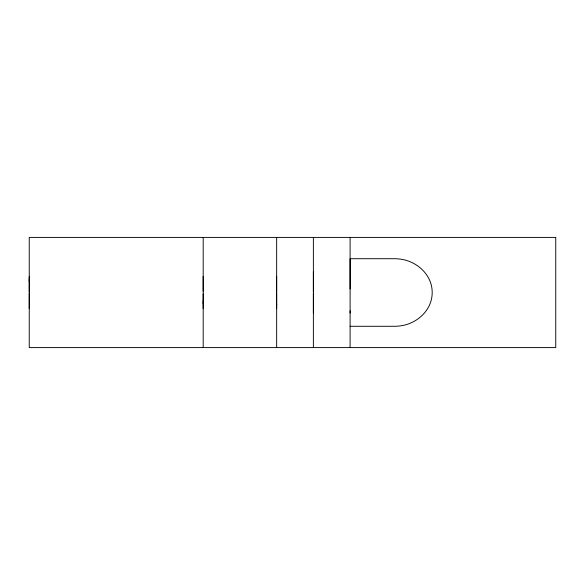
<?xml version="1.0" encoding="UTF-8"?>
<svg xmlns="http://www.w3.org/2000/svg" width="585" height="585" viewBox="0 0 585 585"><rect width="100%" height="100%" fill="white"/><g stroke="black" fill="none" stroke-linecap="round" stroke-linejoin="round"><path stroke-width="0.88" d="M29.25 308.661L29.25 293.18M29.25 291.82L29.25 276.339M203.192 308.653L203.192 293.816M203.192 291.184L203.192 276.339M276.654 308.653L276.654 293.209M276.654 291.783L276.654 276.339M313.377 313.063L313.377 293.341M313.377 291.652L313.377 271.937M350.108 326.284L350.108 258.709L394.436 258.709A75.523 56.277 -90 0 1 400.337 259.126C415.73 261.005 430.238 273.071 431.986 288.968A22.632 16.863 90 0 1 431.986 296.032C430.238 311.922 415.73 323.988 400.337 325.874A75.523 56.277 90 0 1 394.436 326.284L350.108 326.284L350.108 347.592M350.108 237.408L350.108 288.968M350.108 310.73L350.108 313.048M313.377 237.408L313.377 347.592M276.654 237.408L276.654 347.592M203.192 237.408L203.192 347.592M29.257 281.319A15.978 1.638 84.1 0 1 29.542 277.29M276.647 303.681A15.978 1.623 84.1 0 1 276.427 307.403M203.207 303.681A15.978 1.623 -84.1 0 1 203.28 300.522M555.75 237.408L29.25 237.408L29.25 347.592L555.75 347.592L555.75 237.408"/></g></svg>
